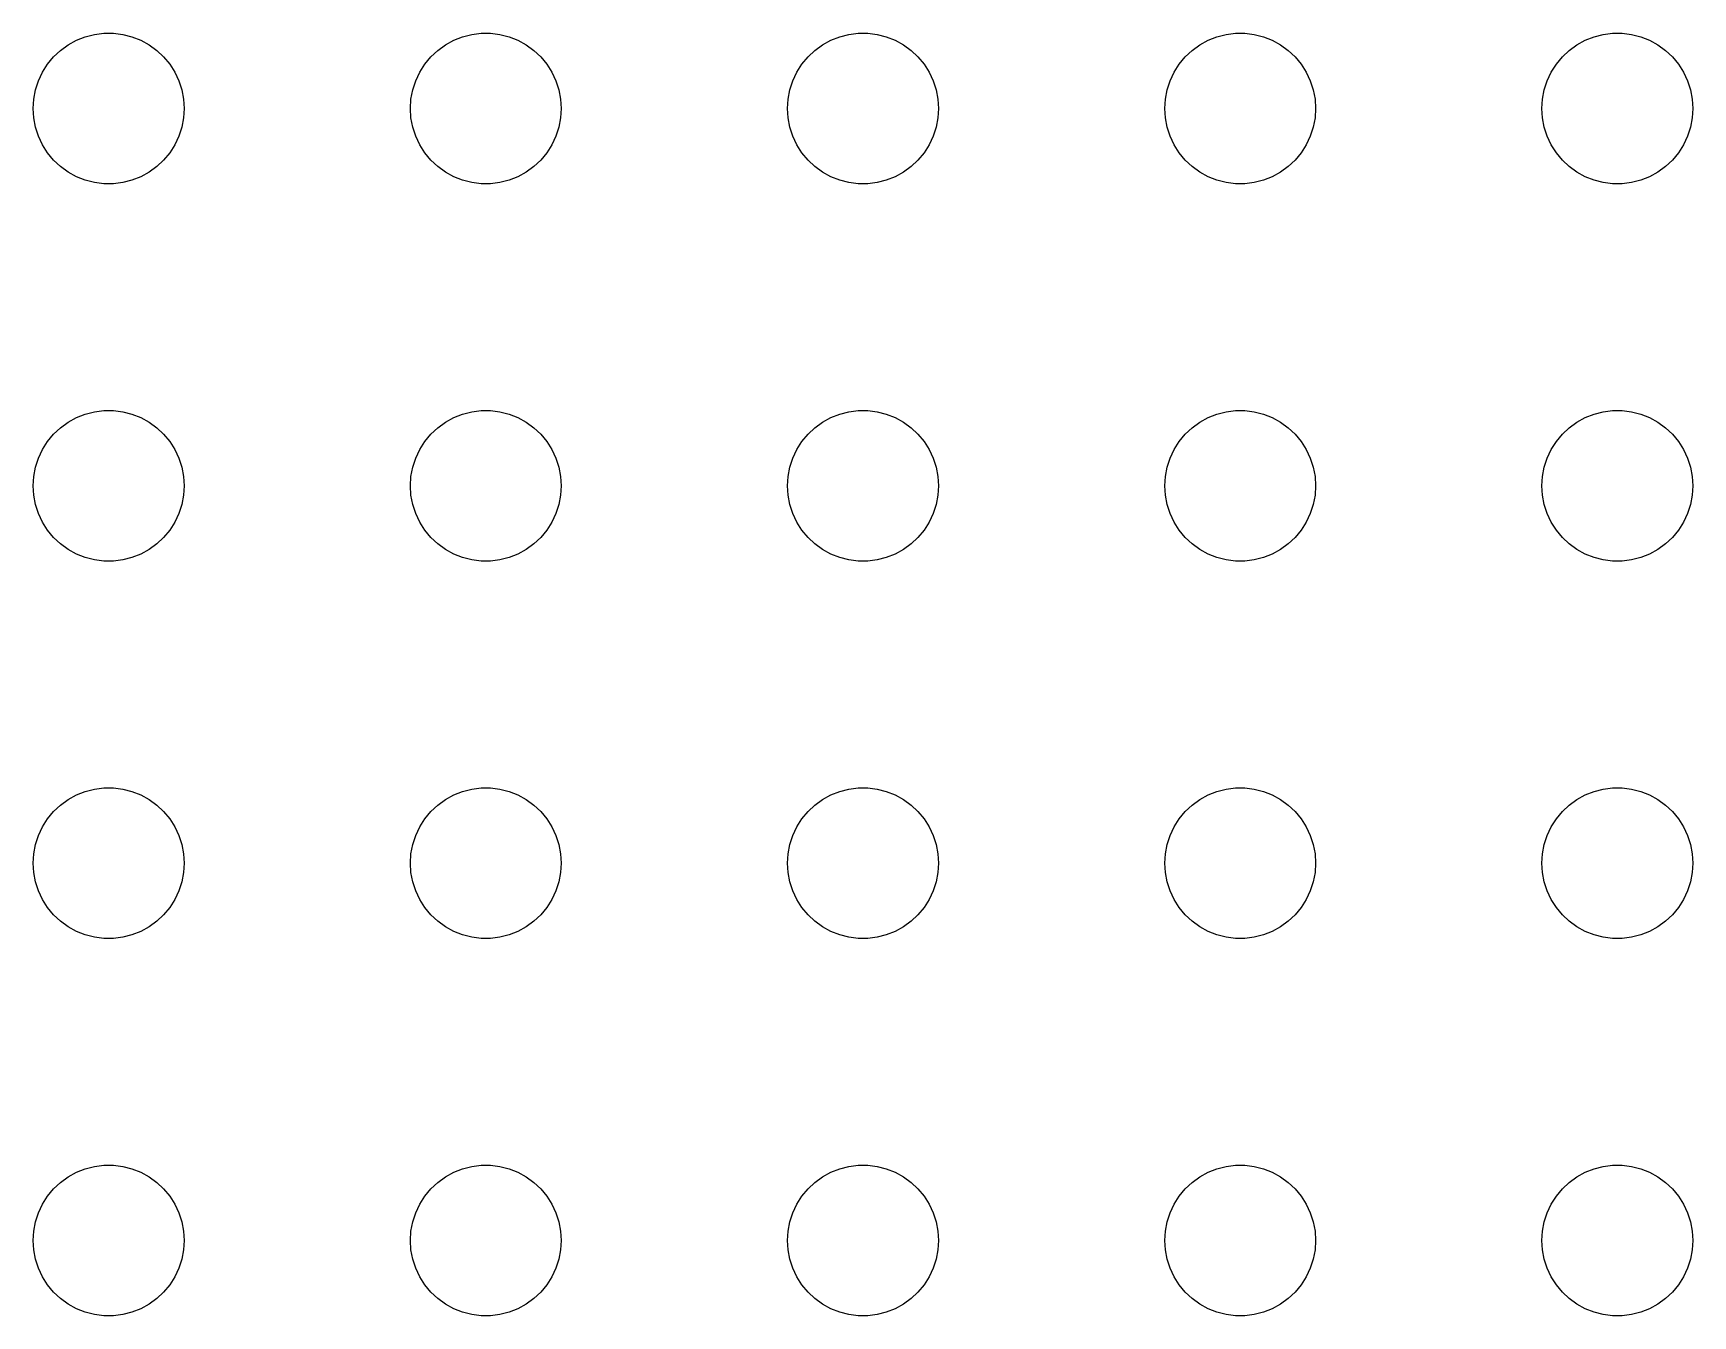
# Model space of a CAD drawing. Header units: metres. Extents: x -142 to 142, y -112 to 112.
# Drawn here: x -106.5 to -73.5, y -1.5 to 24 of the extents above; entities that cross this region are included whole.
import ezdxf

# ---------------------------------------------------------------- set-up
doc = ezdxf.new("R2010")
doc.units = ezdxf.units.M

msp = doc.modelspace()

# ---------------------------------------------------------------- linework, layer by layer
for p, q in [((-105.956, 23.6558), (-105.804, 23.7665)), ((-105.804, 23.7665), (-105.639, 23.8572)), ((-105.639, 23.8572), (-105.464, 23.9266)), ((-105.464, 23.9266), (-105.281, 23.9734)), ((-105.281, 23.9734), (-105.094, 23.997)), ((-105.094, 23.997), (-104.906, 23.997)), ((-104.906, 23.997), (-104.719, 23.9734)), ((-104.719, 23.9734), (-104.536, 23.9266)), ((-104.536, 23.9266), (-104.361, 23.8572)), ((-104.361, 23.8572), (-104.196, 23.7665)), ((-104.196, 23.7665), (-104.044, 23.6558)), ((-98.4561, 23.6558), (-98.3037, 23.7665)), ((-98.3037, 23.7665), (-98.1387, 23.8572)), ((-98.1387, 23.8572), (-97.9635, 23.9266)), ((-97.9635, 23.9266), (-97.7811, 23.9734)), ((-97.7811, 23.9734), (-97.5942, 23.997)), ((-97.5942, 23.997), (-97.4058, 23.997)), ((-97.4058, 23.997), (-97.2189, 23.9734)), ((-97.2189, 23.9734), (-97.0365, 23.9266)), ((-97.0365, 23.9266), (-96.8613, 23.8572)), ((-96.8613, 23.8572), (-96.6963, 23.7665)), ((-96.6963, 23.7665), (-96.5439, 23.6558)), ((-90.9561, 23.6558), (-90.8037, 23.7665)), ((-90.8037, 23.7665), (-90.6387, 23.8572)), ((-90.6387, 23.8572), (-90.4635, 23.9266)), ((-90.4635, 23.9266), (-90.2811, 23.9734)), ((-90.2811, 23.9734), (-90.0942, 23.997)), ((-90.0942, 23.997), (-89.9058, 23.997)), ((-89.9058, 23.997), (-89.7189, 23.9734)), ((-89.7189, 23.9734), (-89.5365, 23.9266)), ((-89.5365, 23.9266), (-89.3613, 23.8572)), ((-89.3613, 23.8572), (-89.1963, 23.7665)), ((-89.1963, 23.7665), (-89.0439, 23.6558)), ((-83.4561, 23.6558), (-83.3037, 23.7665)), ((-83.3037, 23.7665), (-83.1387, 23.8572)), ((-83.1387, 23.8572), (-82.9635, 23.9266)), ((-82.9635, 23.9266), (-82.7811, 23.9734)), ((-82.7811, 23.9734), (-82.5942, 23.997)), ((-82.5942, 23.997), (-82.4058, 23.997)), ((-82.4058, 23.997), (-82.2189, 23.9734)), ((-82.2189, 23.9734), (-82.0365, 23.9266)), ((-82.0365, 23.9266), (-81.8613, 23.8572)), ((-81.8613, 23.8572), (-81.6963, 23.7665)), ((-81.6963, 23.7665), (-81.5439, 23.6558)), ((-75.9561, 23.6558), (-75.8037, 23.7665)), ((-75.8037, 23.7665), (-75.6387, 23.8572)), ((-75.6387, 23.8572), (-75.4635, 23.9266)), ((-75.4635, 23.9266), (-75.2811, 23.9734)), ((-75.2811, 23.9734), (-75.0942, 23.997)), ((-75.0942, 23.997), (-74.9058, 23.997)), ((-74.9058, 23.997), (-74.7189, 23.9734)), ((-74.7189, 23.9734), (-74.5365, 23.9266)), ((-74.5365, 23.9266), (-74.3613, 23.8572)), ((-74.3613, 23.8572), (-74.1963, 23.7665)), ((-74.1963, 23.7665), (-74.0439, 23.6558)), ((-106.214, 23.3817), (-106.093, 23.5268)), ((-106.093, 23.5268), (-105.956, 23.6558)), ((-104.044, 23.6558), (-103.907, 23.5268)), ((-103.907, 23.5268), (-103.786, 23.3817)), ((-98.7135, 23.3817), (-98.5934, 23.5268)), ((-98.5934, 23.5268), (-98.4561, 23.6558)), ((-96.5439, 23.6558), (-96.4065, 23.5268)), ((-96.4065, 23.5268), (-96.2865, 23.3817)), ((-91.2135, 23.3817), (-91.0934, 23.5268)), ((-91.0934, 23.5268), (-90.9561, 23.6558)), ((-89.0439, 23.6558), (-88.9065, 23.5268)), ((-88.9065, 23.5268), (-88.7865, 23.3817)), ((-83.7135, 23.3817), (-83.5934, 23.5268)), ((-83.5934, 23.5268), (-83.4561, 23.6558)), ((-81.5439, 23.6558), (-81.4065, 23.5268)), ((-81.4065, 23.5268), (-81.2865, 23.3817)), ((-76.2135, 23.3817), (-76.0934, 23.5268)), ((-76.0934, 23.5268), (-75.9561, 23.6558)), ((-74.0439, 23.6558), (-73.9065, 23.5268)), ((-73.9065, 23.5268), (-73.7865, 23.3817)), ((-106.395, 23.0522), (-106.314, 23.2226)), ((-106.314, 23.2226), (-106.214, 23.3817)), ((-103.786, 23.3817), (-103.686, 23.2226)), ((-103.686, 23.2226), (-103.605, 23.0522)), ((-98.8947, 23.0522), (-98.8145, 23.2226)), ((-98.8145, 23.2226), (-98.7135, 23.3817)), ((-96.2865, 23.3817), (-96.1855, 23.2226)), ((-96.1855, 23.2226), (-96.1053, 23.0522)), ((-91.3947, 23.0522), (-91.3145, 23.2226)), ((-91.3145, 23.2226), (-91.2135, 23.3817)), ((-88.7865, 23.3817), (-88.6855, 23.2226)), ((-88.6855, 23.2226), (-88.6053, 23.0522)), ((-83.8947, 23.0522), (-83.8145, 23.2226)), ((-83.8145, 23.2226), (-83.7135, 23.3817)), ((-81.2865, 23.3817), (-81.1855, 23.2226)), ((-81.1855, 23.2226), (-81.1053, 23.0522)), ((-76.3947, 23.0522), (-76.3145, 23.2226)), ((-76.3145, 23.2226), (-76.2135, 23.3817)), ((-73.7865, 23.3817), (-73.6855, 23.2226)), ((-73.6855, 23.2226), (-73.6053, 23.0522)), ((-106.488, 22.688), (-106.453, 22.873)), ((-106.453, 22.873), (-106.395, 23.0522)), ((-103.605, 23.0522), (-103.547, 22.873)), ((-103.547, 22.873), (-103.512, 22.688)), ((-98.9882, 22.688), (-98.9529, 22.873)), ((-98.9529, 22.873), (-98.8947, 23.0522)), ((-96.1053, 23.0522), (-96.0471, 22.873)), ((-96.0471, 22.873), (-96.0118, 22.688)), ((-91.4882, 22.688), (-91.4529, 22.873)), ((-91.4529, 22.873), (-91.3947, 23.0522)), ((-88.6053, 23.0522), (-88.5471, 22.873)), ((-88.5471, 22.873), (-88.5118, 22.688)), ((-83.9882, 22.688), (-83.9529, 22.873)), ((-83.9529, 22.873), (-83.8947, 23.0522)), ((-81.1053, 23.0522), (-81.0471, 22.873)), ((-81.0471, 22.873), (-81.0118, 22.688)), ((-76.4882, 22.688), (-76.4529, 22.873)), ((-76.4529, 22.873), (-76.3947, 23.0522)), ((-73.6053, 23.0522), (-73.5471, 22.873)), ((-73.5471, 22.873), (-73.5118, 22.688)), ((-106.5, 22.5), (-106.488, 22.688)), ((-106.488, 22.312), (-106.5, 22.5)), ((-103.512, 22.688), (-103.5, 22.5)), ((-103.5, 22.5), (-103.512, 22.312)), ((-99, 22.5), (-98.9882, 22.688)), ((-98.9882, 22.312), (-99, 22.5)), ((-96.0118, 22.688), (-96, 22.5)), ((-96, 22.5), (-96.0118, 22.312)), ((-91.5, 22.5), (-91.4882, 22.688)), ((-91.4882, 22.312), (-91.5, 22.5)), ((-88.5118, 22.688), (-88.5, 22.5)), ((-88.5, 22.5), (-88.5118, 22.312)), ((-84, 22.5), (-83.9882, 22.688)), ((-83.9882, 22.312), (-84, 22.5)), ((-81.0118, 22.688), (-81, 22.5)), ((-81, 22.5), (-81.0118, 22.312)), ((-76.5, 22.5), (-76.4882, 22.688)), ((-76.4882, 22.312), (-76.5, 22.5)), ((-73.5118, 22.688), (-73.5, 22.5)), ((-73.5, 22.5), (-73.5118, 22.312)), ((-106.453, 22.127), (-106.488, 22.312)), ((-106.395, 21.9478), (-106.453, 22.127)), ((-103.547, 22.127), (-103.605, 21.9478)), ((-103.512, 22.312), (-103.547, 22.127)), ((-98.9529, 22.127), (-98.9882, 22.312)), ((-98.8947, 21.9478), (-98.9529, 22.127)), ((-96.0471, 22.127), (-96.1053, 21.9478)), ((-96.0118, 22.312), (-96.0471, 22.127)), ((-91.4529, 22.127), (-91.4882, 22.312)), ((-91.3947, 21.9478), (-91.4529, 22.127)), ((-88.5471, 22.127), (-88.6053, 21.9478)), ((-88.5118, 22.312), (-88.5471, 22.127)), ((-83.9529, 22.127), (-83.9882, 22.312)), ((-83.8947, 21.9478), (-83.9529, 22.127)), ((-81.0471, 22.127), (-81.1053, 21.9478)), ((-81.0118, 22.312), (-81.0471, 22.127)), ((-76.4529, 22.127), (-76.4882, 22.312)), ((-76.3947, 21.9478), (-76.4529, 22.127)), ((-73.5471, 22.127), (-73.6053, 21.9478)), ((-73.5118, 22.312), (-73.5471, 22.127)), ((-106.314, 21.7774), (-106.395, 21.9478)), ((-103.605, 21.9478), (-103.686, 21.7774)), ((-98.8145, 21.7774), (-98.8947, 21.9478)), ((-96.1053, 21.9478), (-96.1855, 21.7774)), ((-91.3145, 21.7774), (-91.3947, 21.9478)), ((-88.6053, 21.9478), (-88.6855, 21.7774)), ((-83.8145, 21.7774), (-83.8947, 21.9478)), ((-81.1053, 21.9478), (-81.1855, 21.7774)), ((-76.3145, 21.7774), (-76.3947, 21.9478)), ((-73.6053, 21.9478), (-73.6855, 21.7774)), ((-106.214, 21.6183), (-106.314, 21.7774)), ((-106.093, 21.4732), (-106.214, 21.6183)), ((-105.956, 21.3442), (-106.093, 21.4732)), ((-103.907, 21.4732), (-104.044, 21.3442)), ((-103.786, 21.6183), (-103.907, 21.4732)), ((-103.686, 21.7774), (-103.786, 21.6183)), ((-98.7135, 21.6183), (-98.8145, 21.7774)), ((-98.5934, 21.4732), (-98.7135, 21.6183)), ((-98.4561, 21.3442), (-98.5934, 21.4732)), ((-96.4065, 21.4732), (-96.5439, 21.3442)), ((-96.2865, 21.6183), (-96.4065, 21.4732)), ((-96.1855, 21.7774), (-96.2865, 21.6183)), ((-91.2135, 21.6183), (-91.3145, 21.7774)), ((-91.0934, 21.4732), (-91.2135, 21.6183)), ((-90.9561, 21.3442), (-91.0934, 21.4732)), ((-88.9065, 21.4732), (-89.0439, 21.3442)), ((-88.7865, 21.6183), (-88.9065, 21.4732)), ((-88.6855, 21.7774), (-88.7865, 21.6183)), ((-83.7135, 21.6183), (-83.8145, 21.7774)), ((-83.5934, 21.4732), (-83.7135, 21.6183)), ((-83.4561, 21.3442), (-83.5934, 21.4732)), ((-81.4065, 21.4732), (-81.5439, 21.3442)), ((-81.2865, 21.6183), (-81.4065, 21.4732)), ((-81.1855, 21.7774), (-81.2865, 21.6183)), ((-76.2135, 21.6183), (-76.3145, 21.7774)), ((-76.0934, 21.4732), (-76.2135, 21.6183)), ((-75.9561, 21.3442), (-76.0934, 21.4732)), ((-73.9065, 21.4732), (-74.0439, 21.3442)), ((-73.7865, 21.6183), (-73.9065, 21.4732)), ((-73.6855, 21.7774), (-73.7865, 21.6183)), ((-105.804, 21.2335), (-105.956, 21.3442)), ((-105.639, 21.1427), (-105.804, 21.2335)), ((-105.464, 21.0734), (-105.639, 21.1427)), ((-104.361, 21.1427), (-104.536, 21.0734)), ((-104.196, 21.2335), (-104.361, 21.1427)), ((-104.044, 21.3442), (-104.196, 21.2335)), ((-98.3037, 21.2335), (-98.4561, 21.3442)), ((-98.1387, 21.1427), (-98.3037, 21.2335)), ((-97.9635, 21.0734), (-98.1387, 21.1427)), ((-96.8613, 21.1427), (-97.0365, 21.0734)), ((-96.6963, 21.2335), (-96.8613, 21.1427)), ((-96.5439, 21.3442), (-96.6963, 21.2335)), ((-90.8037, 21.2335), (-90.9561, 21.3442)), ((-90.6387, 21.1427), (-90.8037, 21.2335)), ((-90.4635, 21.0734), (-90.6387, 21.1427)), ((-89.3613, 21.1427), (-89.5365, 21.0734)), ((-89.1963, 21.2335), (-89.3613, 21.1427)), ((-89.0439, 21.3442), (-89.1963, 21.2335)), ((-83.3037, 21.2335), (-83.4561, 21.3442)), ((-83.1387, 21.1427), (-83.3037, 21.2335)), ((-82.9635, 21.0734), (-83.1387, 21.1427)), ((-81.8613, 21.1427), (-82.0365, 21.0734)), ((-81.6963, 21.2335), (-81.8613, 21.1427)), ((-81.5439, 21.3442), (-81.6963, 21.2335)), ((-75.8037, 21.2335), (-75.9561, 21.3442)), ((-75.6387, 21.1427), (-75.8037, 21.2335)), ((-75.4635, 21.0734), (-75.6387, 21.1427)), ((-74.3613, 21.1427), (-74.5365, 21.0734)), ((-74.1963, 21.2335), (-74.3613, 21.1427)), ((-74.0439, 21.3442), (-74.1963, 21.2335)), ((-105.281, 21.0266), (-105.464, 21.0734)), ((-105.094, 21.003), (-105.281, 21.0266)), ((-104.906, 21.003), (-105.094, 21.003)), ((-104.719, 21.0266), (-104.906, 21.003)), ((-104.536, 21.0734), (-104.719, 21.0266)), ((-97.7811, 21.0266), (-97.9635, 21.0734)), ((-97.5942, 21.003), (-97.7811, 21.0266)), ((-97.4058, 21.003), (-97.5942, 21.003)), ((-97.2189, 21.0266), (-97.4058, 21.003)), ((-97.0365, 21.0734), (-97.2189, 21.0266)), ((-90.2811, 21.0266), (-90.4635, 21.0734)), ((-90.0942, 21.003), (-90.2811, 21.0266)), ((-89.9058, 21.003), (-90.0942, 21.003)), ((-89.7189, 21.0266), (-89.9058, 21.003)), ((-89.5365, 21.0734), (-89.7189, 21.0266)), ((-82.7811, 21.0266), (-82.9635, 21.0734)), ((-82.5942, 21.003), (-82.7811, 21.0266)), ((-82.4058, 21.003), (-82.5942, 21.003)), ((-82.2189, 21.0266), (-82.4058, 21.003)), ((-82.0365, 21.0734), (-82.2189, 21.0266)), ((-75.2811, 21.0266), (-75.4635, 21.0734)), ((-75.0942, 21.003), (-75.2811, 21.0266)), ((-74.9058, 21.003), (-75.0942, 21.003)), ((-74.7189, 21.0266), (-74.9058, 21.003)), ((-74.5365, 21.0734), (-74.7189, 21.0266)), ((-105.956, 16.1558), (-105.804, 16.2665)), ((-105.804, 16.2665), (-105.639, 16.3572)), ((-105.639, 16.3572), (-105.464, 16.4266)), ((-105.464, 16.4266), (-105.281, 16.4734)), ((-105.281, 16.4734), (-105.094, 16.497)), ((-105.094, 16.497), (-104.906, 16.497)), ((-104.906, 16.497), (-104.719, 16.4734)), ((-104.719, 16.4734), (-104.536, 16.4266)), ((-104.536, 16.4266), (-104.361, 16.3572)), ((-104.361, 16.3572), (-104.196, 16.2665)), ((-104.196, 16.2665), (-104.044, 16.1558)), ((-98.4561, 16.1558), (-98.3037, 16.2665)), ((-98.3037, 16.2665), (-98.1387, 16.3572)), ((-98.1387, 16.3572), (-97.9635, 16.4266)), ((-97.9635, 16.4266), (-97.7811, 16.4734)), ((-97.7811, 16.4734), (-97.5942, 16.497)), ((-97.5942, 16.497), (-97.4058, 16.497)), ((-97.4058, 16.497), (-97.2189, 16.4734)), ((-97.2189, 16.4734), (-97.0365, 16.4266)), ((-97.0365, 16.4266), (-96.8613, 16.3572)), ((-96.8613, 16.3572), (-96.6963, 16.2665)), ((-96.6963, 16.2665), (-96.5439, 16.1558)), ((-90.9561, 16.1558), (-90.8037, 16.2665)), ((-90.8037, 16.2665), (-90.6387, 16.3572)), ((-90.6387, 16.3572), (-90.4635, 16.4266)), ((-90.4635, 16.4266), (-90.2811, 16.4734)), ((-90.2811, 16.4734), (-90.0942, 16.497)), ((-90.0942, 16.497), (-89.9058, 16.497)), ((-89.9058, 16.497), (-89.7189, 16.4734)), ((-89.7189, 16.4734), (-89.5365, 16.4266)), ((-89.5365, 16.4266), (-89.3613, 16.3572)), ((-89.3613, 16.3572), (-89.1963, 16.2665)), ((-89.1963, 16.2665), (-89.0439, 16.1558)), ((-83.4561, 16.1558), (-83.3037, 16.2665)), ((-83.3037, 16.2665), (-83.1387, 16.3572)), ((-83.1387, 16.3572), (-82.9635, 16.4266)), ((-82.9635, 16.4266), (-82.7811, 16.4734)), ((-82.7811, 16.4734), (-82.5942, 16.497)), ((-82.5942, 16.497), (-82.4058, 16.497)), ((-82.4058, 16.497), (-82.2189, 16.4734)), ((-82.2189, 16.4734), (-82.0365, 16.4266)), ((-82.0365, 16.4266), (-81.8613, 16.3572)), ((-81.8613, 16.3572), (-81.6963, 16.2665)), ((-81.6963, 16.2665), (-81.5439, 16.1558)), ((-75.9561, 16.1558), (-75.8037, 16.2665)), ((-75.8037, 16.2665), (-75.6387, 16.3572)), ((-75.6387, 16.3572), (-75.4635, 16.4266)), ((-75.4635, 16.4266), (-75.2811, 16.4734)), ((-75.2811, 16.4734), (-75.0942, 16.497)), ((-75.0942, 16.497), (-74.9058, 16.497)), ((-74.9058, 16.497), (-74.7189, 16.4734)), ((-74.7189, 16.4734), (-74.5365, 16.4266)), ((-74.5365, 16.4266), (-74.3613, 16.3572)), ((-74.3613, 16.3572), (-74.1963, 16.2665)), ((-74.1963, 16.2665), (-74.0439, 16.1558)), ((-106.314, 15.7226), (-106.214, 15.8817)), ((-106.214, 15.8817), (-106.093, 16.0268)), ((-106.093, 16.0268), (-105.956, 16.1558)), ((-104.044, 16.1558), (-103.907, 16.0268)), ((-103.907, 16.0268), (-103.786, 15.8817)), ((-103.786, 15.8817), (-103.686, 15.7226)), ((-98.8145, 15.7226), (-98.7135, 15.8817)), ((-98.7135, 15.8817), (-98.5934, 16.0268)), ((-98.5934, 16.0268), (-98.4561, 16.1558)), ((-96.5439, 16.1558), (-96.4065, 16.0268)), ((-96.4065, 16.0268), (-96.2865, 15.8817)), ((-96.2865, 15.8817), (-96.1855, 15.7226)), ((-91.3145, 15.7226), (-91.2135, 15.8817)), ((-91.2135, 15.8817), (-91.0934, 16.0268)), ((-91.0934, 16.0268), (-90.9561, 16.1558)), ((-89.0439, 16.1558), (-88.9065, 16.0268)), ((-88.9065, 16.0268), (-88.7865, 15.8817)), ((-88.7865, 15.8817), (-88.6855, 15.7226)), ((-83.8145, 15.7226), (-83.7135, 15.8817)), ((-83.7135, 15.8817), (-83.5934, 16.0268)), ((-83.5934, 16.0268), (-83.4561, 16.1558)), ((-81.5439, 16.1558), (-81.4065, 16.0268)), ((-81.4065, 16.0268), (-81.2865, 15.8817)), ((-81.2865, 15.8817), (-81.1855, 15.7226)), ((-76.3145, 15.7226), (-76.2135, 15.8817)), ((-76.2135, 15.8817), (-76.0934, 16.0268)), ((-76.0934, 16.0268), (-75.9561, 16.1558)), ((-74.0439, 16.1558), (-73.9065, 16.0268)), ((-73.9065, 16.0268), (-73.7865, 15.8817)), ((-73.7865, 15.8817), (-73.6855, 15.7226)), ((-106.453, 15.373), (-106.395, 15.5522)), ((-106.395, 15.5522), (-106.314, 15.7226)), ((-103.686, 15.7226), (-103.605, 15.5522)), ((-103.605, 15.5522), (-103.547, 15.373)), ((-98.9529, 15.373), (-98.8947, 15.5522)), ((-98.8947, 15.5522), (-98.8145, 15.7226)), ((-96.1855, 15.7226), (-96.1053, 15.5522)), ((-96.1053, 15.5522), (-96.0471, 15.373)), ((-91.4529, 15.373), (-91.3947, 15.5522)), ((-91.3947, 15.5522), (-91.3145, 15.7226)), ((-88.6855, 15.7226), (-88.6053, 15.5522)), ((-88.6053, 15.5522), (-88.5471, 15.373)), ((-83.9529, 15.373), (-83.8947, 15.5522)), ((-83.8947, 15.5522), (-83.8145, 15.7226)), ((-81.1855, 15.7226), (-81.1053, 15.5522)), ((-81.1053, 15.5522), (-81.0471, 15.373)), ((-76.4529, 15.373), (-76.3947, 15.5522)), ((-76.3947, 15.5522), (-76.3145, 15.7226)), ((-73.6855, 15.7226), (-73.6053, 15.5522)), ((-73.6053, 15.5522), (-73.5471, 15.373)), ((-106.5, 15), (-106.488, 15.188)), ((-106.488, 15.188), (-106.453, 15.373)), ((-103.547, 15.373), (-103.512, 15.188)), ((-103.512, 15.188), (-103.5, 15)), ((-99, 15), (-98.9882, 15.188)), ((-98.9882, 15.188), (-98.9529, 15.373)), ((-96.0471, 15.373), (-96.0118, 15.188)), ((-96.0118, 15.188), (-96, 15)), ((-91.5, 15), (-91.4882, 15.188)), ((-91.4882, 15.188), (-91.4529, 15.373)), ((-88.5471, 15.373), (-88.5118, 15.188)), ((-88.5118, 15.188), (-88.5, 15)), ((-84, 15), (-83.9882, 15.188)), ((-83.9882, 15.188), (-83.9529, 15.373)), ((-81.0471, 15.373), (-81.0118, 15.188)), ((-81.0118, 15.188), (-81, 15)), ((-76.5, 15), (-76.4882, 15.188)), ((-76.4882, 15.188), (-76.4529, 15.373)), ((-73.5471, 15.373), (-73.5118, 15.188)), ((-73.5118, 15.188), (-73.5, 15)), ((-106.488, 14.812), (-106.5, 15)), ((-103.5, 15), (-103.512, 14.812)), ((-98.9882, 14.812), (-99, 15)), ((-96, 15), (-96.0118, 14.812)), ((-91.4882, 14.812), (-91.5, 15)), ((-88.5, 15), (-88.5118, 14.812)), ((-83.9882, 14.812), (-84, 15)), ((-81, 15), (-81.0118, 14.812)), ((-76.4882, 14.812), (-76.5, 15)), ((-73.5, 15), (-73.5118, 14.812)), ((-106.453, 14.627), (-106.488, 14.812)), ((-106.395, 14.4478), (-106.453, 14.627)), ((-103.547, 14.627), (-103.605, 14.4478)), ((-103.512, 14.812), (-103.547, 14.627)), ((-98.9529, 14.627), (-98.9882, 14.812)), ((-98.8947, 14.4478), (-98.9529, 14.627)), ((-96.0471, 14.627), (-96.1053, 14.4478)), ((-96.0118, 14.812), (-96.0471, 14.627)), ((-91.4529, 14.627), (-91.4882, 14.812)), ((-91.3947, 14.4478), (-91.4529, 14.627)), ((-88.5471, 14.627), (-88.6053, 14.4478)), ((-88.5118, 14.812), (-88.5471, 14.627)), ((-83.9529, 14.627), (-83.9882, 14.812)), ((-83.8947, 14.4478), (-83.9529, 14.627)), ((-81.0471, 14.627), (-81.1053, 14.4478)), ((-81.0118, 14.812), (-81.0471, 14.627)), ((-76.4529, 14.627), (-76.4882, 14.812)), ((-76.3947, 14.4478), (-76.4529, 14.627)), ((-73.5471, 14.627), (-73.6053, 14.4478)), ((-73.5118, 14.812), (-73.5471, 14.627)), ((-106.314, 14.2774), (-106.395, 14.4478)), ((-106.214, 14.1183), (-106.314, 14.2774)), ((-103.686, 14.2774), (-103.786, 14.1183)), ((-103.605, 14.4478), (-103.686, 14.2774)), ((-98.8145, 14.2774), (-98.8947, 14.4478)), ((-98.7135, 14.1183), (-98.8145, 14.2774)), ((-96.1855, 14.2774), (-96.2865, 14.1183)), ((-96.1053, 14.4478), (-96.1855, 14.2774)), ((-91.3145, 14.2774), (-91.3947, 14.4478)), ((-91.2135, 14.1183), (-91.3145, 14.2774)), ((-88.6855, 14.2774), (-88.7865, 14.1183)), ((-88.6053, 14.4478), (-88.6855, 14.2774)), ((-83.8145, 14.2774), (-83.8947, 14.4478)), ((-83.7135, 14.1183), (-83.8145, 14.2774)), ((-81.1855, 14.2774), (-81.2865, 14.1183)), ((-81.1053, 14.4478), (-81.1855, 14.2774)), ((-76.3145, 14.2774), (-76.3947, 14.4478)), ((-76.2135, 14.1183), (-76.3145, 14.2774)), ((-73.6855, 14.2774), (-73.7865, 14.1183)), ((-73.6053, 14.4478), (-73.6855, 14.2774)), ((-106.093, 13.9732), (-106.214, 14.1183)), ((-105.956, 13.8442), (-106.093, 13.9732)), ((-103.907, 13.9732), (-104.044, 13.8442)), ((-103.786, 14.1183), (-103.907, 13.9732)), ((-98.5934, 13.9732), (-98.7135, 14.1183)), ((-98.4561, 13.8442), (-98.5934, 13.9732)), ((-96.4065, 13.9732), (-96.5439, 13.8442)), ((-96.2865, 14.1183), (-96.4065, 13.9732)), ((-91.0934, 13.9732), (-91.2135, 14.1183)), ((-90.9561, 13.8442), (-91.0934, 13.9732)), ((-88.9065, 13.9732), (-89.0439, 13.8442)), ((-88.7865, 14.1183), (-88.9065, 13.9732)), ((-83.5934, 13.9732), (-83.7135, 14.1183)), ((-83.4561, 13.8442), (-83.5934, 13.9732)), ((-81.4065, 13.9732), (-81.5439, 13.8442)), ((-81.2865, 14.1183), (-81.4065, 13.9732)), ((-76.0934, 13.9732), (-76.2135, 14.1183)), ((-75.9561, 13.8442), (-76.0934, 13.9732)), ((-73.9065, 13.9732), (-74.0439, 13.8442)), ((-73.7865, 14.1183), (-73.9065, 13.9732)), ((-105.804, 13.7335), (-105.956, 13.8442)), ((-105.639, 13.6427), (-105.804, 13.7335)), ((-105.464, 13.5734), (-105.639, 13.6427)), ((-105.281, 13.5266), (-105.464, 13.5734)), ((-104.536, 13.5734), (-104.719, 13.5266)), ((-104.361, 13.6427), (-104.536, 13.5734)), ((-104.196, 13.7335), (-104.361, 13.6427)), ((-104.044, 13.8442), (-104.196, 13.7335)), ((-98.3037, 13.7335), (-98.4561, 13.8442)), ((-98.1387, 13.6427), (-98.3037, 13.7335)), ((-97.9635, 13.5734), (-98.1387, 13.6427)), ((-97.7811, 13.5266), (-97.9635, 13.5734)), ((-97.0365, 13.5734), (-97.2189, 13.5266)), ((-96.8613, 13.6427), (-97.0365, 13.5734)), ((-96.6963, 13.7335), (-96.8613, 13.6427)), ((-96.5439, 13.8442), (-96.6963, 13.7335)), ((-90.8037, 13.7335), (-90.9561, 13.8442)), ((-90.6387, 13.6427), (-90.8037, 13.7335)), ((-90.4635, 13.5734), (-90.6387, 13.6427)), ((-90.2811, 13.5266), (-90.4635, 13.5734)), ((-89.5365, 13.5734), (-89.7189, 13.5266)), ((-89.3613, 13.6427), (-89.5365, 13.5734)), ((-89.1963, 13.7335), (-89.3613, 13.6427)), ((-89.0439, 13.8442), (-89.1963, 13.7335)), ((-83.3037, 13.7335), (-83.4561, 13.8442)), ((-83.1387, 13.6427), (-83.3037, 13.7335)), ((-82.9635, 13.5734), (-83.1387, 13.6427)), ((-82.7811, 13.5266), (-82.9635, 13.5734)), ((-82.0365, 13.5734), (-82.2189, 13.5266)), ((-81.8613, 13.6427), (-82.0365, 13.5734)), ((-81.6963, 13.7335), (-81.8613, 13.6427)), ((-81.5439, 13.8442), (-81.6963, 13.7335)), ((-75.8037, 13.7335), (-75.9561, 13.8442)), ((-75.6387, 13.6427), (-75.8037, 13.7335)), ((-75.4635, 13.5734), (-75.6387, 13.6427)), ((-75.2811, 13.5266), (-75.4635, 13.5734)), ((-74.5365, 13.5734), (-74.7189, 13.5266)), ((-74.3613, 13.6427), (-74.5365, 13.5734)), ((-74.1963, 13.7335), (-74.3613, 13.6427)), ((-74.0439, 13.8442), (-74.1963, 13.7335)), ((-105.094, 13.5029), (-105.281, 13.5266)), ((-104.906, 13.5029), (-105.094, 13.5029)), ((-104.719, 13.5266), (-104.906, 13.5029)), ((-97.5942, 13.5029), (-97.7811, 13.5266)), ((-97.4058, 13.5029), (-97.5942, 13.5029)), ((-97.2189, 13.5266), (-97.4058, 13.5029)), ((-90.0942, 13.5029), (-90.2811, 13.5266)), ((-89.9058, 13.5029), (-90.0942, 13.5029)), ((-89.7189, 13.5266), (-89.9058, 13.5029)), ((-82.5942, 13.5029), (-82.7811, 13.5266)), ((-82.4058, 13.5029), (-82.5942, 13.5029)), ((-82.2189, 13.5266), (-82.4058, 13.5029)), ((-75.0942, 13.5029), (-75.2811, 13.5266)), ((-74.9058, 13.5029), (-75.0942, 13.5029)), ((-74.7189, 13.5266), (-74.9058, 13.5029)), ((-105.639, 8.85724), (-105.464, 8.92657)), ((-105.464, 8.92657), (-105.281, 8.97342)), ((-105.281, 8.97342), (-105.094, 8.99704)), ((-105.094, 8.99704), (-104.906, 8.99704)), ((-104.906, 8.99704), (-104.719, 8.97342)), ((-104.719, 8.97342), (-104.536, 8.92657)), ((-104.536, 8.92657), (-104.361, 8.85724)), ((-98.1387, 8.85724), (-97.9635, 8.92657)), ((-97.9635, 8.92657), (-97.7811, 8.97342)), ((-97.7811, 8.97342), (-97.5942, 8.99704)), ((-97.5942, 8.99704), (-97.4058, 8.99704)), ((-97.4058, 8.99704), (-97.2189, 8.97342)), ((-97.2189, 8.97342), (-97.0365, 8.92657)), ((-97.0365, 8.92657), (-96.8613, 8.85724)), ((-90.6387, 8.85724), (-90.4635, 8.92657)), ((-90.4635, 8.92657), (-90.2811, 8.97342)), ((-90.2811, 8.97342), (-90.0942, 8.99704)), ((-90.0942, 8.99704), (-89.9058, 8.99704)), ((-89.9058, 8.99704), (-89.7189, 8.97342)), ((-89.7189, 8.97342), (-89.5365, 8.92657)), ((-89.5365, 8.92657), (-89.3613, 8.85724)), ((-83.1387, 8.85724), (-82.9635, 8.92657)), ((-82.9635, 8.92657), (-82.7811, 8.97342)), ((-82.7811, 8.97342), (-82.5942, 8.99704)), ((-82.5942, 8.99704), (-82.4058, 8.99704)), ((-82.4058, 8.99704), (-82.2189, 8.97342)), ((-82.2189, 8.97342), (-82.0365, 8.92657)), ((-82.0365, 8.92657), (-81.8613, 8.85724)), ((-75.6387, 8.85724), (-75.4635, 8.92657)), ((-75.4635, 8.92657), (-75.2811, 8.97342)), ((-75.2811, 8.97342), (-75.0942, 8.99704)), ((-75.0942, 8.99704), (-74.9058, 8.99704)), ((-74.9058, 8.99704), (-74.7189, 8.97342)), ((-74.7189, 8.97342), (-74.5365, 8.92657)), ((-74.5365, 8.92657), (-74.3613, 8.85724)), ((-106.093, 8.52681), (-105.956, 8.65576)), ((-105.956, 8.65576), (-105.804, 8.76648)), ((-105.804, 8.76648), (-105.639, 8.85724)), ((-104.361, 8.85724), (-104.196, 8.76648)), ((-104.196, 8.76648), (-104.044, 8.65576)), ((-104.044, 8.65576), (-103.907, 8.52681)), ((-98.5934, 8.52681), (-98.4561, 8.65576)), ((-98.4561, 8.65576), (-98.3037, 8.76648)), ((-98.3037, 8.76648), (-98.1387, 8.85724)), ((-96.8613, 8.85724), (-96.6963, 8.76648)), ((-96.6963, 8.76648), (-96.5439, 8.65576)), ((-96.5439, 8.65576), (-96.4065, 8.52681)), ((-91.0934, 8.52681), (-90.9561, 8.65576)), ((-90.9561, 8.65576), (-90.8037, 8.76648)), ((-90.8037, 8.76648), (-90.6387, 8.85724)), ((-89.3613, 8.85724), (-89.1963, 8.76648)), ((-89.1963, 8.76648), (-89.0439, 8.65576)), ((-89.0439, 8.65576), (-88.9065, 8.52681)), ((-83.5934, 8.52681), (-83.4561, 8.65576)), ((-83.4561, 8.65576), (-83.3037, 8.76648)), ((-83.3037, 8.76648), (-83.1387, 8.85724)), ((-81.8613, 8.85724), (-81.6963, 8.76648)), ((-81.6963, 8.76648), (-81.5439, 8.65576)), ((-81.5439, 8.65576), (-81.4065, 8.52681)), ((-76.0934, 8.52681), (-75.9561, 8.65576)), ((-75.9561, 8.65576), (-75.8037, 8.76648)), ((-75.8037, 8.76648), (-75.6387, 8.85724)), ((-74.3613, 8.85724), (-74.1963, 8.76648)), ((-74.1963, 8.76648), (-74.0439, 8.65576)), ((-74.0439, 8.65576), (-73.9065, 8.52681)), ((-106.314, 8.22263), (-106.214, 8.38167)), ((-106.214, 8.38167), (-106.093, 8.52681)), ((-103.907, 8.52681), (-103.786, 8.38167)), ((-103.786, 8.38167), (-103.686, 8.22263)), ((-98.8145, 8.22263), (-98.7135, 8.38167)), ((-98.7135, 8.38167), (-98.5934, 8.52681)), ((-96.4065, 8.52681), (-96.2865, 8.38167)), ((-96.2865, 8.38167), (-96.1855, 8.22263)), ((-91.3145, 8.22263), (-91.2135, 8.38167)), ((-91.2135, 8.38167), (-91.0934, 8.52681)), ((-88.9065, 8.52681), (-88.7865, 8.38167)), ((-88.7865, 8.38167), (-88.6855, 8.22263)), ((-83.8145, 8.22263), (-83.7135, 8.38167)), ((-83.7135, 8.38167), (-83.5934, 8.52681)), ((-81.4065, 8.52681), (-81.2865, 8.38167)), ((-81.2865, 8.38167), (-81.1855, 8.22263)), ((-76.3145, 8.22263), (-76.2135, 8.38167)), ((-76.2135, 8.38167), (-76.0934, 8.52681)), ((-73.9065, 8.52681), (-73.7865, 8.38167)), ((-73.7865, 8.38167), (-73.6855, 8.22263)), ((-106.453, 7.87303), (-106.395, 8.05219)), ((-106.395, 8.05219), (-106.314, 8.22263)), ((-103.686, 8.22263), (-103.605, 8.05219)), ((-103.605, 8.05219), (-103.547, 7.87303)), ((-98.9529, 7.87303), (-98.8947, 8.05219)), ((-98.8947, 8.05219), (-98.8145, 8.22263)), ((-96.1855, 8.22263), (-96.1053, 8.05219)), ((-96.1053, 8.05219), (-96.0471, 7.87303)), ((-91.4529, 7.87303), (-91.3947, 8.05219)), ((-91.3947, 8.05219), (-91.3145, 8.22263)), ((-88.6855, 8.22263), (-88.6053, 8.05219)), ((-88.6053, 8.05219), (-88.5471, 7.87303)), ((-83.9529, 7.87303), (-83.8947, 8.05219)), ((-83.8947, 8.05219), (-83.8145, 8.22263)), ((-81.1855, 8.22263), (-81.1053, 8.05219)), ((-81.1053, 8.05219), (-81.0471, 7.87303)), ((-76.4529, 7.87303), (-76.3947, 8.05219)), ((-76.3947, 8.05219), (-76.3145, 8.22263)), ((-73.6855, 8.22263), (-73.6053, 8.05219)), ((-73.6053, 8.05219), (-73.5471, 7.87303)), ((-106.5, 7.5), (-106.488, 7.68799)), ((-106.488, 7.68799), (-106.453, 7.87303)), ((-103.547, 7.87303), (-103.512, 7.68799)), ((-103.512, 7.68799), (-103.5, 7.5)), ((-99, 7.5), (-98.9882, 7.68799)), ((-98.9882, 7.68799), (-98.9529, 7.87303)), ((-96.0471, 7.87303), (-96.0118, 7.68799)), ((-96.0118, 7.68799), (-96, 7.5)), ((-91.5, 7.5), (-91.4882, 7.68799)), ((-91.4882, 7.68799), (-91.4529, 7.87303)), ((-88.5471, 7.87303), (-88.5118, 7.68799)), ((-88.5118, 7.68799), (-88.5, 7.5)), ((-84, 7.5), (-83.9882, 7.68799)), ((-83.9882, 7.68799), (-83.9529, 7.87303)), ((-81.0471, 7.87303), (-81.0118, 7.68799)), ((-81.0118, 7.68799), (-81, 7.5)), ((-76.5, 7.5), (-76.4882, 7.68799)), ((-76.4882, 7.68799), (-76.4529, 7.87303)), ((-73.5471, 7.87303), (-73.5118, 7.68799)), ((-73.5118, 7.68799), (-73.5, 7.5)), ((-106.488, 7.312), (-106.5, 7.5)), ((-106.453, 7.12695), (-106.488, 7.312)), ((-103.512, 7.312), (-103.547, 7.12695)), ((-103.5, 7.5), (-103.512, 7.312)), ((-98.9882, 7.312), (-99, 7.5)), ((-98.9529, 7.12695), (-98.9882, 7.312)), ((-96.0118, 7.312), (-96.0471, 7.12695)), ((-96, 7.5), (-96.0118, 7.312)), ((-91.4882, 7.312), (-91.5, 7.5)), ((-91.4529, 7.12695), (-91.4882, 7.312)), ((-88.5118, 7.312), (-88.5471, 7.12695)), ((-88.5, 7.5), (-88.5118, 7.312)), ((-83.9882, 7.312), (-84, 7.5)), ((-83.9529, 7.12695), (-83.9882, 7.312)), ((-81.0118, 7.312), (-81.0471, 7.12695)), ((-81, 7.5), (-81.0118, 7.312)), ((-76.4882, 7.312), (-76.5, 7.5)), ((-76.4529, 7.12695), (-76.4882, 7.312)), ((-73.5118, 7.312), (-73.5471, 7.12695)), ((-73.5, 7.5), (-73.5118, 7.312)), ((-106.395, 6.9478), (-106.453, 7.12695)), ((-106.314, 6.77736), (-106.395, 6.9478)), ((-103.605, 6.9478), (-103.686, 6.77736)), ((-103.547, 7.12695), (-103.605, 6.9478)), ((-98.8947, 6.9478), (-98.9529, 7.12695)), ((-98.8145, 6.77736), (-98.8947, 6.9478)), ((-96.1053, 6.9478), (-96.1855, 6.77736)), ((-96.0471, 7.12695), (-96.1053, 6.9478)), ((-91.3947, 6.9478), (-91.4529, 7.12695)), ((-91.3145, 6.77736), (-91.3947, 6.9478)), ((-88.6053, 6.9478), (-88.6855, 6.77736)), ((-88.5471, 7.12695), (-88.6053, 6.9478)), ((-83.8947, 6.9478), (-83.9529, 7.12695)), ((-83.8145, 6.77736), (-83.8947, 6.9478)), ((-81.1053, 6.9478), (-81.1855, 6.77736)), ((-81.0471, 7.12695), (-81.1053, 6.9478)), ((-76.3947, 6.9478), (-76.4529, 7.12695)), ((-76.3145, 6.77736), (-76.3947, 6.9478)), ((-73.6053, 6.9478), (-73.6855, 6.77736)), ((-73.5471, 7.12695), (-73.6053, 6.9478)), ((-106.214, 6.61832), (-106.314, 6.77736)), ((-106.093, 6.47318), (-106.214, 6.61832)), ((-103.786, 6.61832), (-103.907, 6.47318)), ((-103.686, 6.77736), (-103.786, 6.61832)), ((-98.7135, 6.61832), (-98.8145, 6.77736)), ((-98.5934, 6.47318), (-98.7135, 6.61832)), ((-96.2865, 6.61832), (-96.4065, 6.47318)), ((-96.1855, 6.77736), (-96.2865, 6.61832)), ((-91.2135, 6.61832), (-91.3145, 6.77736)), ((-91.0934, 6.47318), (-91.2135, 6.61832)), ((-88.7865, 6.61832), (-88.9065, 6.47318)), ((-88.6855, 6.77736), (-88.7865, 6.61832)), ((-83.7135, 6.61832), (-83.8145, 6.77736)), ((-83.5934, 6.47318), (-83.7135, 6.61832)), ((-81.2865, 6.61832), (-81.4065, 6.47318)), ((-81.1855, 6.77736), (-81.2865, 6.61832)), ((-76.2135, 6.61832), (-76.3145, 6.77736)), ((-76.0934, 6.47318), (-76.2135, 6.61832)), ((-73.7865, 6.61832), (-73.9065, 6.47318)), ((-73.6855, 6.77736), (-73.7865, 6.61832)), ((-105.956, 6.34422), (-106.093, 6.47318)), ((-105.804, 6.23351), (-105.956, 6.34422)), ((-104.044, 6.34422), (-104.196, 6.23351)), ((-103.907, 6.47318), (-104.044, 6.34422)), ((-98.4561, 6.34422), (-98.5934, 6.47318)), ((-98.3037, 6.23351), (-98.4561, 6.34422)), ((-96.5439, 6.34422), (-96.6963, 6.23351)), ((-96.4065, 6.47318), (-96.5439, 6.34422)), ((-90.9561, 6.34422), (-91.0934, 6.47318)), ((-90.8037, 6.23351), (-90.9561, 6.34422)), ((-89.0439, 6.34422), (-89.1963, 6.23351)), ((-88.9065, 6.47318), (-89.0439, 6.34422)), ((-83.4561, 6.34422), (-83.5934, 6.47318)), ((-83.3037, 6.23351), (-83.4561, 6.34422)), ((-81.5439, 6.34422), (-81.6963, 6.23351)), ((-81.4065, 6.47318), (-81.5439, 6.34422)), ((-75.9561, 6.34422), (-76.0934, 6.47318)), ((-75.8037, 6.23351), (-75.9561, 6.34422)), ((-74.0439, 6.34422), (-74.1963, 6.23351)), ((-73.9065, 6.47318), (-74.0439, 6.34422)), ((-105.639, 6.14275), (-105.804, 6.23351)), ((-105.464, 6.07341), (-105.639, 6.14275)), ((-105.281, 6.02657), (-105.464, 6.07341)), ((-105.094, 6.00294), (-105.281, 6.02657)), ((-104.906, 6.00294), (-105.094, 6.00294)), ((-104.719, 6.02657), (-104.906, 6.00294)), ((-104.536, 6.07341), (-104.719, 6.02657)), ((-104.361, 6.14275), (-104.536, 6.07341)), ((-104.196, 6.23351), (-104.361, 6.14275)), ((-98.1387, 6.14275), (-98.3037, 6.23351)), ((-97.9635, 6.07341), (-98.1387, 6.14275)), ((-97.7811, 6.02657), (-97.9635, 6.07341)), ((-97.5942, 6.00294), (-97.7811, 6.02657)), ((-97.4058, 6.00294), (-97.5942, 6.00294)), ((-97.2189, 6.02657), (-97.4058, 6.00294)), ((-97.0365, 6.07341), (-97.2189, 6.02657)), ((-96.8613, 6.14275), (-97.0365, 6.07341)), ((-96.6963, 6.23351), (-96.8613, 6.14275)), ((-90.6387, 6.14275), (-90.8037, 6.23351)), ((-90.4635, 6.07341), (-90.6387, 6.14275)), ((-90.2811, 6.02657), (-90.4635, 6.07341)), ((-90.0942, 6.00294), (-90.2811, 6.02657)), ((-89.9058, 6.00294), (-90.0942, 6.00294)), ((-89.7189, 6.02657), (-89.9058, 6.00294)), ((-89.5365, 6.07341), (-89.7189, 6.02657)), ((-89.3613, 6.14275), (-89.5365, 6.07341)), ((-89.1963, 6.23351), (-89.3613, 6.14275)), ((-83.1387, 6.14275), (-83.3037, 6.23351)), ((-82.9635, 6.07341), (-83.1387, 6.14275)), ((-82.7811, 6.02657), (-82.9635, 6.07341)), ((-82.5942, 6.00294), (-82.7811, 6.02657)), ((-82.4058, 6.00294), (-82.5942, 6.00294)), ((-82.2189, 6.02657), (-82.4058, 6.00294)), ((-82.0365, 6.07341), (-82.2189, 6.02657)), ((-81.8613, 6.14275), (-82.0365, 6.07341)), ((-81.6963, 6.23351), (-81.8613, 6.14275)), ((-75.6387, 6.14275), (-75.8037, 6.23351)), ((-75.4635, 6.07341), (-75.6387, 6.14275)), ((-75.2811, 6.02657), (-75.4635, 6.07341)), ((-75.0942, 6.00294), (-75.2811, 6.02657)), ((-74.9058, 6.00294), (-75.0942, 6.00294)), ((-74.7189, 6.02657), (-74.9058, 6.00294)), ((-74.5365, 6.07341), (-74.7189, 6.02657)), ((-74.3613, 6.14275), (-74.5365, 6.07341)), ((-74.1963, 6.23351), (-74.3613, 6.14275)), ((-105.804, 1.26648), (-105.639, 1.35724)), ((-105.639, 1.35724), (-105.464, 1.42657)), ((-105.464, 1.42657), (-105.281, 1.47342)), ((-105.281, 1.47342), (-105.094, 1.49704)), ((-105.094, 1.49704), (-104.906, 1.49704)), ((-104.906, 1.49704), (-104.719, 1.47342)), ((-104.719, 1.47342), (-104.536, 1.42657)), ((-104.536, 1.42657), (-104.361, 1.35724)), ((-104.361, 1.35724), (-104.196, 1.26648)), ((-98.3037, 1.26648), (-98.1387, 1.35724)), ((-98.1387, 1.35724), (-97.9635, 1.42657)), ((-97.9635, 1.42657), (-97.7811, 1.47342)), ((-97.7811, 1.47342), (-97.5942, 1.49704)), ((-97.5942, 1.49704), (-97.4058, 1.49704)), ((-97.4058, 1.49704), (-97.2189, 1.47342)), ((-97.2189, 1.47342), (-97.0365, 1.42657)), ((-97.0365, 1.42657), (-96.8613, 1.35724)), ((-96.8613, 1.35724), (-96.6963, 1.26648)), ((-90.8037, 1.26648), (-90.6387, 1.35724)), ((-90.6387, 1.35724), (-90.4635, 1.42657)), ((-90.4635, 1.42657), (-90.2811, 1.47342)), ((-90.2811, 1.47342), (-90.0942, 1.49704)), ((-90.0942, 1.49704), (-89.9058, 1.49704)), ((-89.9058, 1.49704), (-89.7189, 1.47342)), ((-89.7189, 1.47342), (-89.5365, 1.42657)), ((-89.5365, 1.42657), (-89.3613, 1.35724)), ((-89.3613, 1.35724), (-89.1963, 1.26648)), ((-83.3037, 1.26648), (-83.1387, 1.35724)), ((-83.1387, 1.35724), (-82.9635, 1.42657)), ((-82.9635, 1.42657), (-82.7811, 1.47342)), ((-82.7811, 1.47342), (-82.5942, 1.49704)), ((-82.5942, 1.49704), (-82.4058, 1.49704)), ((-82.4058, 1.49704), (-82.2189, 1.47342)), ((-82.2189, 1.47342), (-82.0365, 1.42657)), ((-82.0365, 1.42657), (-81.8613, 1.35724)), ((-81.8613, 1.35724), (-81.6963, 1.26648)), ((-75.8037, 1.26648), (-75.6387, 1.35724)), ((-75.6387, 1.35724), (-75.4635, 1.42657)), ((-75.4635, 1.42657), (-75.2811, 1.47342)), ((-75.2811, 1.47342), (-75.0942, 1.49704)), ((-75.0942, 1.49704), (-74.9058, 1.49704)), ((-74.9058, 1.49704), (-74.7189, 1.47342)), ((-74.7189, 1.47342), (-74.5365, 1.42657)), ((-74.5365, 1.42657), (-74.3613, 1.35724)), ((-74.3613, 1.35724), (-74.1963, 1.26648)), ((-106.214, 0.88167), (-106.093, 1.02681)), ((-106.093, 1.02681), (-105.956, 1.15576)), ((-105.956, 1.15576), (-105.804, 1.26648)), ((-104.196, 1.26648), (-104.044, 1.15576)), ((-104.044, 1.15576), (-103.907, 1.02681)), ((-103.907, 1.02681), (-103.786, 0.88167)), ((-98.7135, 0.88167), (-98.5934, 1.02681)), ((-98.5934, 1.02681), (-98.4561, 1.15576)), ((-98.4561, 1.15576), (-98.3037, 1.26648)), ((-96.6963, 1.26648), (-96.5439, 1.15576)), ((-96.5439, 1.15576), (-96.4065, 1.02681)), ((-96.4065, 1.02681), (-96.2865, 0.88167)), ((-91.2135, 0.88167), (-91.0934, 1.02681)), ((-91.0934, 1.02681), (-90.9561, 1.15576)), ((-90.9561, 1.15576), (-90.8037, 1.26648)), ((-89.1963, 1.26648), (-89.0439, 1.15576)), ((-89.0439, 1.15576), (-88.9065, 1.02681)), ((-88.9065, 1.02681), (-88.7865, 0.88167)), ((-83.7135, 0.88167), (-83.5934, 1.02681)), ((-83.5934, 1.02681), (-83.4561, 1.15576)), ((-83.4561, 1.15576), (-83.3037, 1.26648)), ((-81.6963, 1.26648), (-81.5439, 1.15576)), ((-81.5439, 1.15576), (-81.4065, 1.02681)), ((-81.4065, 1.02681), (-81.2865, 0.88167)), ((-76.2135, 0.88167), (-76.0934, 1.02681)), ((-76.0934, 1.02681), (-75.9561, 1.15576)), ((-75.9561, 1.15576), (-75.8037, 1.26648)), ((-74.1963, 1.26648), (-74.0439, 1.15576)), ((-74.0439, 1.15576), (-73.9065, 1.02681)), ((-73.9065, 1.02681), (-73.7865, 0.88167)), ((-106.395, 0.55219), (-106.314, 0.72263)), ((-106.314, 0.72263), (-106.214, 0.88167)), ((-103.786, 0.88167), (-103.686, 0.72263)), ((-103.686, 0.72263), (-103.605, 0.55219)), ((-98.8947, 0.55219), (-98.8145, 0.72263)), ((-98.8145, 0.72263), (-98.7135, 0.88167)), ((-96.2865, 0.88167), (-96.1855, 0.72263)), ((-96.1855, 0.72263), (-96.1053, 0.55219)), ((-91.3947, 0.55219), (-91.3145, 0.72263)), ((-91.3145, 0.72263), (-91.2135, 0.88167)), ((-88.7865, 0.88167), (-88.6855, 0.72263)), ((-88.6855, 0.72263), (-88.6053, 0.55219)), ((-83.8947, 0.55219), (-83.8145, 0.72263)), ((-83.8145, 0.72263), (-83.7135, 0.88167)), ((-81.2865, 0.88167), (-81.1855, 0.72263)), ((-81.1855, 0.72263), (-81.1053, 0.55219)), ((-76.3947, 0.55219), (-76.3145, 0.72263)), ((-76.3145, 0.72263), (-76.2135, 0.88167)), ((-73.7865, 0.88167), (-73.6855, 0.72263)), ((-73.6855, 0.72263), (-73.6053, 0.55219)), ((-106.488, 0.18799), (-106.453, 0.37303)), ((-106.453, 0.37303), (-106.395, 0.55219)), ((-103.605, 0.55219), (-103.547, 0.37303)), ((-103.547, 0.37303), (-103.512, 0.18799)), ((-98.9882, 0.18799), (-98.9529, 0.37303)), ((-98.9529, 0.37303), (-98.8947, 0.55219)), ((-96.1053, 0.55219), (-96.0471, 0.37303)), ((-96.0471, 0.37303), (-96.0118, 0.18799)), ((-91.4882, 0.18799), (-91.4529, 0.37303)), ((-91.4529, 0.37303), (-91.3947, 0.55219)), ((-88.6053, 0.55219), (-88.5471, 0.37303)), ((-88.5471, 0.37303), (-88.5118, 0.18799)), ((-83.9882, 0.18799), (-83.9529, 0.37303)), ((-83.9529, 0.37303), (-83.8947, 0.55219)), ((-81.1053, 0.55219), (-81.0471, 0.37303)), ((-81.0471, 0.37303), (-81.0118, 0.18799)), ((-76.4882, 0.18799), (-76.4529, 0.37303)), ((-76.4529, 0.37303), (-76.3947, 0.55219)), ((-73.6053, 0.55219), (-73.5471, 0.37303)), ((-73.5471, 0.37303), (-73.5118, 0.18799)), ((-106.5, 0), (-106.488, 0.18799)), ((-106.488, -0.18799), (-106.5, 0)), ((-103.512, 0.18799), (-103.5, 0)), ((-103.5, 0), (-103.512, -0.18799)), ((-99, 0), (-98.9882, 0.18799)), ((-98.9882, -0.18799), (-99, 0)), ((-96.0118, 0.18799), (-96, 0)), ((-96, 0), (-96.0118, -0.18799)), ((-91.5, 0), (-91.4882, 0.18799)), ((-91.4882, -0.18799), (-91.5, 0)), ((-88.5118, 0.18799), (-88.5, 0)), ((-88.5, 0), (-88.5118, -0.18799)), ((-84, 0), (-83.9882, 0.18799)), ((-83.9882, -0.18799), (-84, 0)), ((-81.0118, 0.18799), (-81, 0)), ((-81, 0), (-81.0118, -0.18799)), ((-76.5, 0), (-76.4882, 0.18799)), ((-76.4882, -0.18799), (-76.5, 0)), ((-73.5118, 0.18799), (-73.5, 0)), ((-73.5, 0), (-73.5118, -0.18799)), ((-106.453, -0.37303), (-106.488, -0.18799)), ((-103.512, -0.18799), (-103.547, -0.37303)), ((-98.9529, -0.37303), (-98.9882, -0.18799)), ((-96.0118, -0.18799), (-96.0471, -0.37303)), ((-91.4529, -0.37303), (-91.4882, -0.18799)), ((-88.5118, -0.18799), (-88.5471, -0.37303)), ((-83.9529, -0.37303), (-83.9882, -0.18799)), ((-81.0118, -0.18799), (-81.0471, -0.37303)), ((-76.4529, -0.37303), (-76.4882, -0.18799)), ((-73.5118, -0.18799), (-73.5471, -0.37303)), ((-106.395, -0.55219), (-106.453, -0.37303)), ((-106.314, -0.72263), (-106.395, -0.55219)), ((-103.605, -0.55219), (-103.686, -0.72263)), ((-103.547, -0.37303), (-103.605, -0.55219)), ((-98.8947, -0.55219), (-98.9529, -0.37303)), ((-98.8145, -0.72263), (-98.8947, -0.55219)), ((-96.1053, -0.55219), (-96.1855, -0.72263)), ((-96.0471, -0.37303), (-96.1053, -0.55219)), ((-91.3947, -0.55219), (-91.4529, -0.37303)), ((-91.3145, -0.72263), (-91.3947, -0.55219)), ((-88.6053, -0.55219), (-88.6855, -0.72263)), ((-88.5471, -0.37303), (-88.6053, -0.55219)), ((-83.8947, -0.55219), (-83.9529, -0.37303)), ((-83.8145, -0.72263), (-83.8947, -0.55219)), ((-81.1053, -0.55219), (-81.1855, -0.72263)), ((-81.0471, -0.37303), (-81.1053, -0.55219)), ((-76.3947, -0.55219), (-76.4529, -0.37303)), ((-76.3145, -0.72263), (-76.3947, -0.55219)), ((-73.6053, -0.55219), (-73.6855, -0.72263)), ((-73.5471, -0.37303), (-73.6053, -0.55219)), ((-106.214, -0.88167), (-106.314, -0.72263)), ((-106.093, -1.02681), (-106.214, -0.88167)), ((-103.786, -0.88167), (-103.907, -1.02681)), ((-103.686, -0.72263), (-103.786, -0.88167)), ((-98.7135, -0.88167), (-98.8145, -0.72263)), ((-98.5934, -1.02681), (-98.7135, -0.88167)), ((-96.2865, -0.88167), (-96.4065, -1.02681)), ((-96.1855, -0.72263), (-96.2865, -0.88167)), ((-91.2135, -0.88167), (-91.3145, -0.72263)), ((-91.0934, -1.02681), (-91.2135, -0.88167)), ((-88.7865, -0.88167), (-88.9065, -1.02681)), ((-88.6855, -0.72263), (-88.7865, -0.88167)), ((-83.7135, -0.88167), (-83.8145, -0.72263)), ((-83.5934, -1.02681), (-83.7135, -0.88167)), ((-81.2865, -0.88167), (-81.4065, -1.02681)), ((-81.1855, -0.72263), (-81.2865, -0.88167)), ((-76.2135, -0.88167), (-76.3145, -0.72263)), ((-76.0934, -1.02681), (-76.2135, -0.88167)), ((-73.7865, -0.88167), (-73.9065, -1.02681)), ((-73.6855, -0.72263), (-73.7865, -0.88167)), ((-105.956, -1.15576), (-106.093, -1.02681)), ((-105.804, -1.26648), (-105.956, -1.15576)), ((-105.639, -1.35724), (-105.804, -1.26648)), ((-104.196, -1.26648), (-104.361, -1.35724)), ((-104.044, -1.15576), (-104.196, -1.26648)), ((-103.907, -1.02681), (-104.044, -1.15576)), ((-98.4561, -1.15576), (-98.5934, -1.02681)), ((-98.3037, -1.26648), (-98.4561, -1.15576)), ((-98.1387, -1.35724), (-98.3037, -1.26648)), ((-96.6963, -1.26648), (-96.8613, -1.35724)), ((-96.5439, -1.15576), (-96.6963, -1.26648)), ((-96.4065, -1.02681), (-96.5439, -1.15576)), ((-90.9561, -1.15576), (-91.0934, -1.02681)), ((-90.8037, -1.26648), (-90.9561, -1.15576)), ((-90.6387, -1.35724), (-90.8037, -1.26648)), ((-89.1963, -1.26648), (-89.3613, -1.35724)), ((-89.0439, -1.15576), (-89.1963, -1.26648)), ((-88.9065, -1.02681), (-89.0439, -1.15576)), ((-83.4561, -1.15576), (-83.5934, -1.02681)), ((-83.3037, -1.26648), (-83.4561, -1.15576)), ((-83.1387, -1.35724), (-83.3037, -1.26648)), ((-81.6963, -1.26648), (-81.8613, -1.35724)), ((-81.5439, -1.15576), (-81.6963, -1.26648)), ((-81.4065, -1.02681), (-81.5439, -1.15576)), ((-75.9561, -1.15576), (-76.0934, -1.02681)), ((-75.8037, -1.26648), (-75.9561, -1.15576)), ((-75.6387, -1.35724), (-75.8037, -1.26648)), ((-74.1963, -1.26648), (-74.3613, -1.35724)), ((-74.0439, -1.15576), (-74.1963, -1.26648)), ((-73.9065, -1.02681), (-74.0439, -1.15576)), ((-105.464, -1.42657), (-105.639, -1.35724)), ((-105.281, -1.47342), (-105.464, -1.42657)), ((-105.094, -1.49704), (-105.281, -1.47342)), ((-104.906, -1.49704), (-105.094, -1.49704)), ((-104.719, -1.47342), (-104.906, -1.49704)), ((-104.536, -1.42657), (-104.719, -1.47342)), ((-104.361, -1.35724), (-104.536, -1.42657)), ((-97.9635, -1.42657), (-98.1387, -1.35724)), ((-97.7811, -1.47342), (-97.9635, -1.42657)), ((-97.5942, -1.49704), (-97.7811, -1.47342)), ((-97.4058, -1.49704), (-97.5942, -1.49704)), ((-97.2189, -1.47342), (-97.4058, -1.49704)), ((-97.0365, -1.42657), (-97.2189, -1.47342)), ((-96.8613, -1.35724), (-97.0365, -1.42657)), ((-90.4635, -1.42657), (-90.6387, -1.35724)), ((-90.2811, -1.47342), (-90.4635, -1.42657)), ((-90.0942, -1.49704), (-90.2811, -1.47342)), ((-89.9058, -1.49704), (-90.0942, -1.49704)), ((-89.7189, -1.47342), (-89.9058, -1.49704)), ((-89.5365, -1.42657), (-89.7189, -1.47342)), ((-89.3613, -1.35724), (-89.5365, -1.42657)), ((-82.9635, -1.42657), (-83.1387, -1.35724)), ((-82.7811, -1.47342), (-82.9635, -1.42657)), ((-82.5942, -1.49704), (-82.7811, -1.47342)), ((-82.4058, -1.49704), (-82.5942, -1.49704)), ((-82.2189, -1.47342), (-82.4058, -1.49704)), ((-82.0365, -1.42657), (-82.2189, -1.47342)), ((-81.8613, -1.35724), (-82.0365, -1.42657)), ((-75.4635, -1.42657), (-75.6387, -1.35724)), ((-75.2811, -1.47342), (-75.4635, -1.42657)), ((-75.0942, -1.49704), (-75.2811, -1.47342)), ((-74.9058, -1.49704), (-75.0942, -1.49704)), ((-74.7189, -1.47342), (-74.9058, -1.49704)), ((-74.5365, -1.42657), (-74.7189, -1.47342)), ((-74.3613, -1.35724), (-74.5365, -1.42657))]:
    msp.add_line(p, q)

doc.saveas('drawing.dxf')
